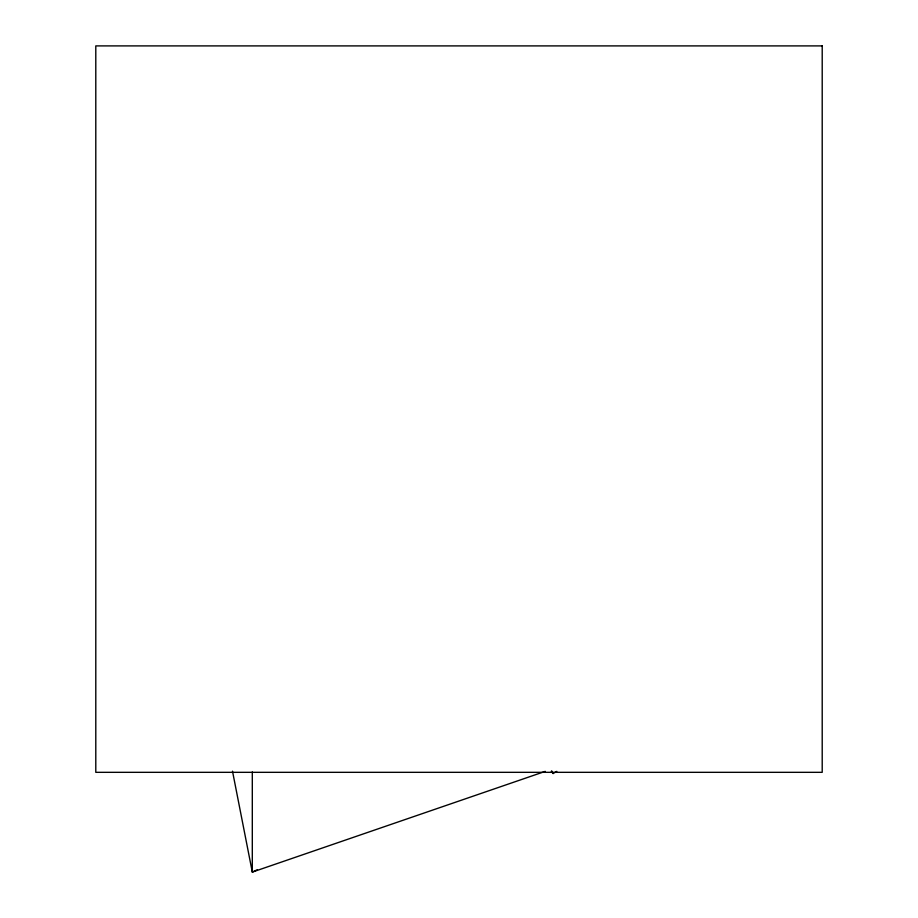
<?xml version="1.0" encoding="UTF-8"?>
<svg xmlns="http://www.w3.org/2000/svg" width="918" height="918" viewBox="0 0 918 918"><rect width="100%" height="100%" fill="white"/><g stroke="black" fill="none" stroke-linecap="round" stroke-linejoin="round"><path stroke-width="1.38" d="M551.293 771.281L553.095 773.518L556.813 771.372M257.476 869.667L252.301 872.1L232.495 771.166M545.235 771.372L252.301 872.1L252.301 771.946M551.787 770.971L553.095 773.518M822.207 45.9L95.793 45.9L95.793 772.325L822.207 772.325L822.207 45.9"/></g></svg>
